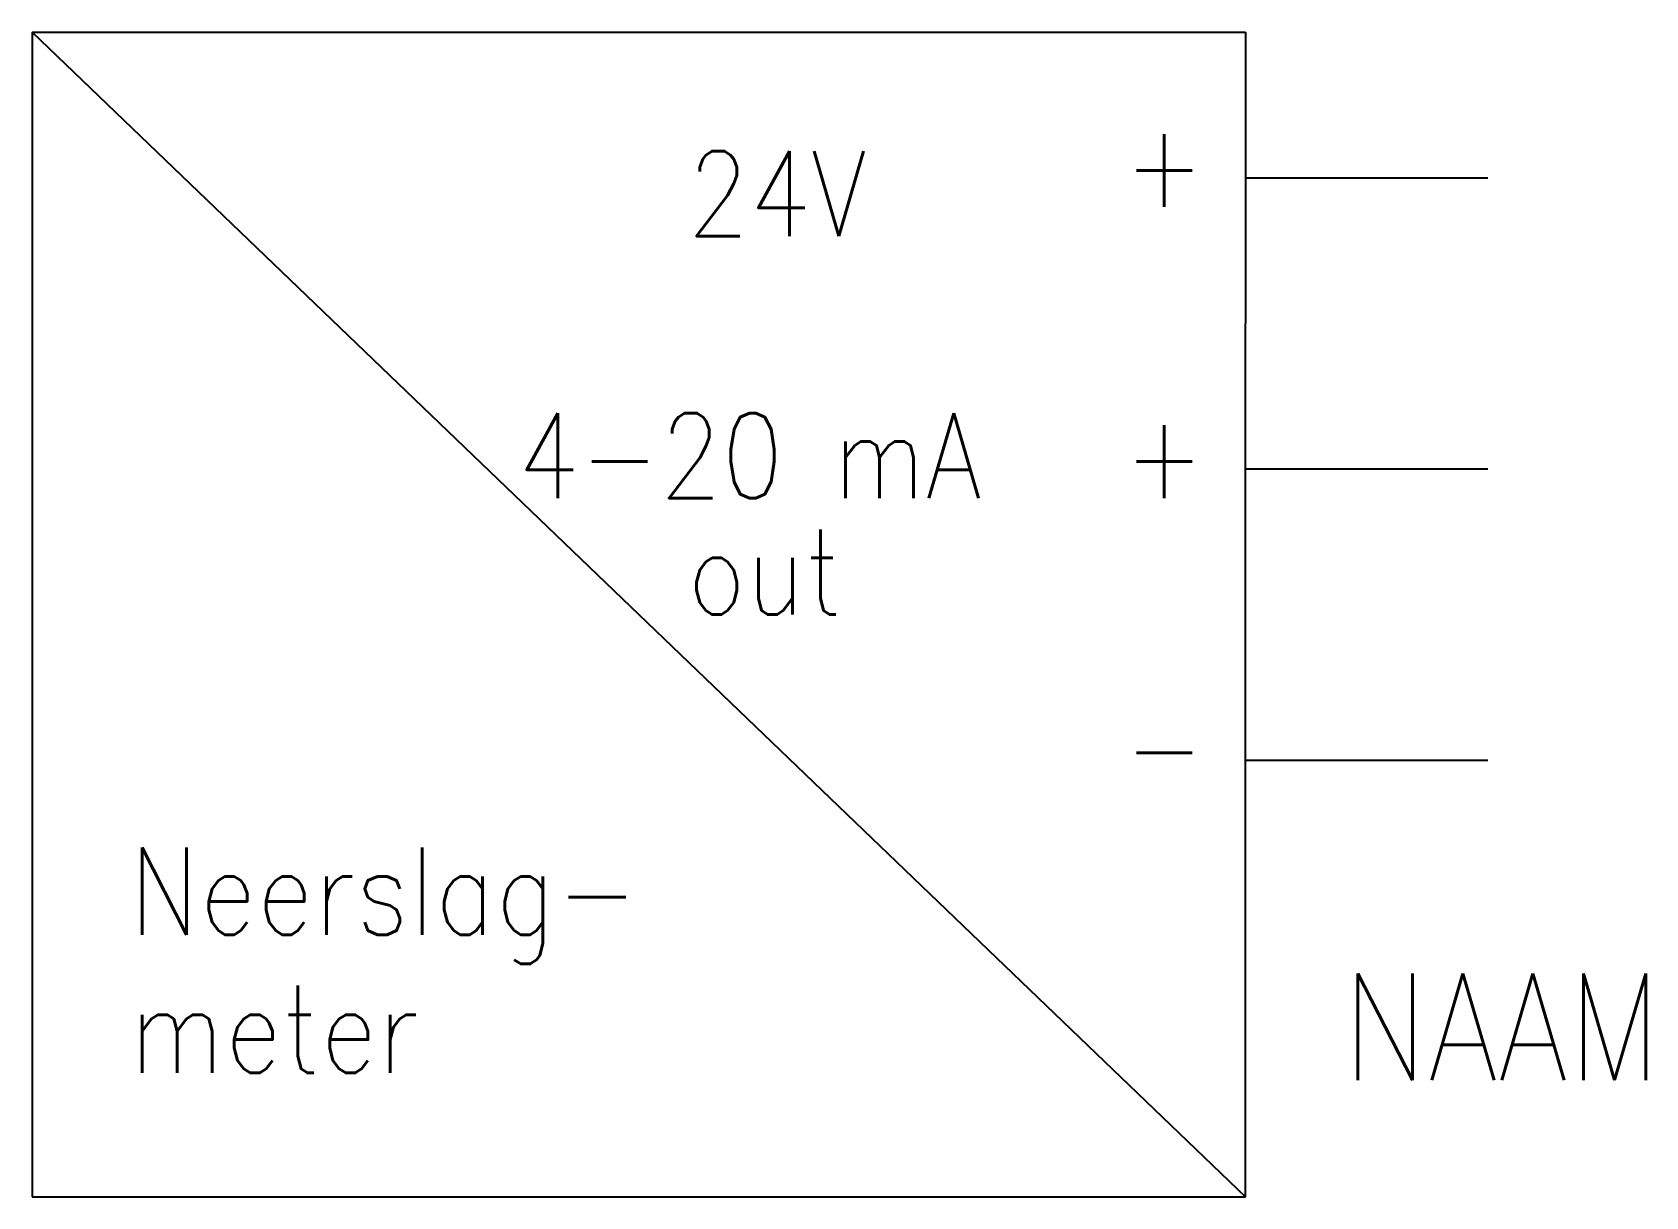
# Model space of a CAD drawing. Extents: x 30 to 63.3, y 48 to 72.
import ezdxf

# ---------------------------------------------------------------- set-up
doc = ezdxf.new("R2010")
doc.units = 0
doc.header["$LTSCALE"] = 6
doc.linetypes.add('DASHED', pattern=[0])
doc.layers.add('1', color=8, linetype='CONTINUOUS')
doc.layers.add('11', color=30, linetype='DASHED')
doc.styles.get("Standard").update_dxf_attribs({"font": 'simplex', "width": 0.85})

msp = doc.modelspace()

# ---------------------------------------------------------------- linework, layer by layer
at = {"layer": '1', "color": 0}
for p, q in [((30, 72), (30, 48)), ((30, 72), (55, 48)), ((30, 72), (30, 72)), ((30, 72), (55, 72)), ((55, 72), (55, 66)), ((55, 69), (60, 69)), ((55, 48), (55, 66)), ((55, 63), (60, 63)), ((55, 57), (60, 57)), ((30, 48), (55, 48))]:
    msp.add_line(p, q, dxfattribs=at)

# ---------------------------------------------------------------- texts
at = {"layer": '1', "color": 0, "width": 0.85}
for s, height, p in [('+', 1.75, (52.5, 68.4)), ('24V', 1.75, (43.5, 67.8)), ('4-20 mA', 1.75, (40, 62.4)), ('+', 1.75, (52.5, 62.4)), ('out', 1.75, (43.5, 60)), ('-', 1.75, (52.5, 56.4)), ('Neerslag-', 1.8, (32, 53.4)), ('meter', 1.8, (32, 50.552))]:
    msp.add_text(s, height=height, dxfattribs=at).set_placement(p)
at = {"layer": '11', "color": 0, "width": 0.85}
msp.add_attdef('NAAM', (57, 50.4), '-U***', height=2.2, dxfattribs=at)

doc.saveas('drawing.dxf')
